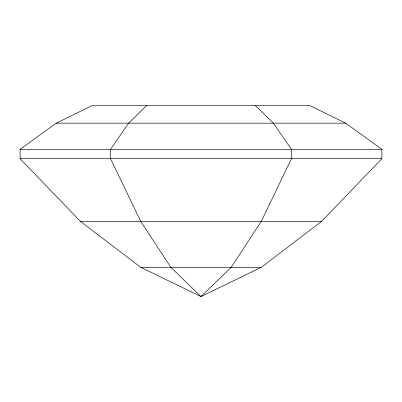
<?xml version="1.0" encoding="UTF-8"?>
<svg xmlns="http://www.w3.org/2000/svg" width="402" height="402" viewBox="0 0 402 402"><rect width="100%" height="100%" fill="white"/><g stroke="black" fill="none" stroke-linecap="round" stroke-linejoin="round"><path stroke-width="0.6" d="M321.6 221.351L381.9 158.7L381.9 149.303L345.72 123.163L309.54 105.435L92.46 105.435L56.28 123.163L20.1 149.303L20.1 158.7L80.4 221.351L140.7 267.305L201 296.565L261.3 267.305L321.6 221.351L80.4 221.351M146.73 105.435L128.64 123.163L110.55 149.303L110.55 158.7L140.7 221.351L170.85 267.305L201 296.565L231.15 267.305L261.3 221.351L291.45 158.7L291.45 149.303L273.36 123.163L255.27 105.435M56.28 123.163L345.72 123.163M20.1 149.303L381.9 149.303M20.1 158.7L381.9 158.7M140.7 267.305L261.3 267.305"/></g></svg>
